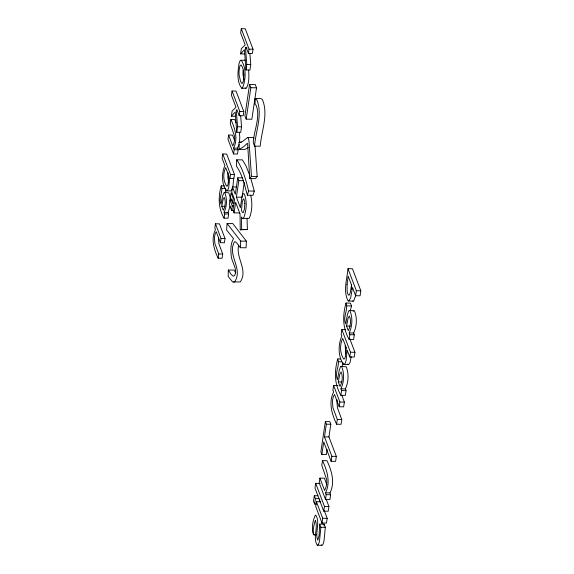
<?xml version="1.0" encoding="UTF-8"?>
<svg xmlns="http://www.w3.org/2000/svg" width="574" height="574" viewBox="0 0 574 574"><rect width="100%" height="100%" fill="white"/><g stroke="black" fill="none" stroke-linecap="round" stroke-linejoin="round"><path stroke-width="0.86" d="M255.2 98.513L255.086 104.655L256.104 105.186C260.775 116.981 253.938 130.276 253.242 142.395L254.519 146.119L260.209 146.198C261.421 131.001 268.725 114.212 262.318 99.41L260.883 98.592L255.2 98.513L256.628 99.331C263.043 114.133 255.739 130.915 254.519 146.119M235.792 272.915L234.005 270.11L228.316 270.031L228.165 276.431L232.535 281.891L240.298 281.97C248.355 269.873 235.39 257.633 238.684 245.206M250.02 176.017L246.088 166.101L242.429 159.881L236.746 159.802L236.445 166.159C242.458 174.769 244.639 185.251 247.337 195.21L253.026 195.289L254.282 191.085L250.816 178.449M351.539 284.532L351.41 289.16M317.257 545.235L322.201 545.3L322.667 544.826A12.506 2.877 -89.2 0 0 324.03 540.651L325.315 527.319L324.131 524.198L319.661 524.134L320.844 527.262L319.56 540.593A12.506 2.877 -89.2 0 1 318.197 544.762L317.257 545.235C312.6 537.752 318.376 528.152 315.377 520.353C314.387 522.763 310.62 537.171 316.181 534.939M240.37 247.717L240.714 241.102L227.089 223.487L232.771 223.566L246.397 241.18L246.052 247.796L240.37 247.717L237.213 243.519L235.369 241.719L234.501 241.833C226.823 254.834 243.563 268.797 234.615 281.891L233.604 282.157M345.161 345.806L345.756 353.706M218.4 238.016L218.852 243.613L222.719 254.038L222.095 258.264L218.127 258.207C214.002 249.625 210.73 238.655 215.458 229.629L214.841 228L215.465 223.774L219.433 223.831L225.015 238.526L224.391 242.752L220.423 242.694L216.254 231.724L215.286 233.711A8.352 1.923 -89.2 0 0 214.432 237.959L214.884 243.555L218.751 253.981L218.127 258.207M227.089 223.487L226.594 230.059L233.518 238.633C230.174 244.172 230.691 251.24 231.415 257.432C232.649 263.351 237.693 269.558 234.558 275.728L233.08 276.137L230.999 274.236L228.316 270.031M351.188 356.719L350.075 362.424L348.813 364.411L343.618 364.497C337.935 356.777 338.021 344.737 341.824 336.077L341.171 334.348L341.874 329.584L345.448 329.634M228.022 172.702L227.778 177.086L228.789 182.503M239.423 142.589L239.803 137.416L239.344 132.25M233.898 178.485L234.486 174.525L226.708 154.054L222.741 153.997L222.109 158.23L224.893 165.542C221.485 173.255 221.471 183.996 226.515 190.877L230.483 190.934L231.731 190.181L233.073 185.524L233.596 178.069L233.898 178.485L229.93 178.428L229.629 178.012L228.732 187.483L227.763 190.123L226.515 190.877M240.649 115.539L241.539 126.804L240.721 132.357L236.753 132.3L237.571 126.746L236.266 110.28L236.868 109.562L239.207 115.711L243.175 115.761L243.799 111.535L236.022 91.072L232.054 91.015L231.43 95.241L235.979 107.223L232.154 110.947L231.372 116.213L235.347 116.264M249.862 53.224L250.759 64.489L249.934 70.042L245.966 69.985L246.791 64.431L245.478 47.965L246.088 47.255L248.42 53.396L252.388 53.454L253.019 49.228L245.242 28.757L241.274 28.7L240.642 32.926L245.198 44.908L241.367 48.639L240.592 53.899L244.56 53.956M234.644 140.587L232.556 135.105L228.588 135.048L227.964 139.274L233.546 153.968L237.514 154.026L238.138 149.8L237.521 148.164L239.071 144.512M236.058 122.771L234.852 119.593L230.884 119.535L230.26 123.762L234.565 136.232A3.767 0.868 -89.2 0 1 234.587 139.74L234.113 142.747L232.757 146.018L228.588 135.048M224.42 185.876L221.241 185.833C223.602 191.616 218.12 198.224 221.004 204.272L222.554 196.014L224.24 192.405L228.782 192.821L229.98 196.437L230.346 201.237M220.423 242.694L221.047 238.468L215.465 223.774M230.009 206.245L228.05 212.437L228.646 214.002L228.022 218.206L224.054 218.149L224.678 213.944L224.082 212.38C226.902 206.446 227.311 198.877 224.814 192.764L224.24 192.405M229.93 178.428L230.511 174.467L222.741 153.997M233.546 153.968L234.17 149.742L233.553 148.114C238.282 139.095 235.003 128.117 230.884 119.535M239.207 115.711L239.832 111.485L232.054 91.015M248.42 53.396L249.044 49.17L241.274 28.7M232.434 200.061L230.002 200.025L229.356 204.401L231.587 210.285L233.209 210.306M236.56 186.973L232.499 186.916L231.738 192.068L234.544 199.451L232.979 210.012L234.07 212.875L239.753 212.954M249.568 84.407L244.919 115.833L246.181 119.148L251.864 119.227L256.513 87.8L255.251 84.486L249.568 84.407L250.831 87.722L246.181 119.148M231.587 210.285L232.233 205.901L230.002 200.025M232.657 203.067L233.302 198.69L231.071 192.814L230.418 197.191L232.657 203.067L234.278 203.096M242.615 177.883L237.744 177.811L235.304 194.299L232.499 186.916M234.07 212.875L235.627 202.313L240.04 213.923L240.233 229.822L247.408 229.521L247.042 218.644M240.233 229.822L241.719 229.442L241.338 216.979L242.529 218.414L243.577 218.228C246.425 210.737 247.473 201.302 244.187 193.797L243.254 193.768L242.142 195.662L240.398 207.716L236.388 197.162L238.827 180.681L237.744 177.811M242.206 196.373L244.259 182.496M320.17 483.416L315.693 483.351L314.99 488.115L323.75 511.161L328.22 511.226L328.924 506.469L326.111 499.057M317.888 495.764L314.315 495.714L313.512 501.131L314.609 504.022L316.396 504.051M321.863 454.522L323.736 441.865L331.119 461.317L335.589 461.381L336.335 456.366L328.945 436.914L330.818 424.258L329.828 421.653L325.358 421.589L320.873 451.917L321.863 454.522L326.333 454.586L327.08 449.521M348.748 301.099L350.657 297.841L352.493 287.509L355.615 295.732L360.085 295.797L360.824 290.781L352.443 268.725L347.973 268.661C347.098 279.043 342.865 291.147 348.145 300.955L353.218 301.163L353.799 300.783L355.729 295.359M331.119 461.317L331.865 456.308L324.475 436.857L326.348 424.193L325.358 421.589M314.609 504.022L315.413 498.605L314.315 495.714M320.888 501.769L316.418 501.705L315.707 506.462L322 523.014L326.47 523.072L327.173 518.315L324.339 510.867M319.905 478.113L319.201 482.87L325.487 499.416L329.957 499.48L330.66 494.723L329.964 492.887C335.288 482.727 331.6 470.364 326.958 460.707L322.488 460.642L321.784 465.399L326.635 479.441A4.24 0.976 -89.2 0 1 326.663 483.394L326.118 486.781L324.597 490.469L319.905 478.113L324.375 478.171L326.879 484.765M338.079 385.52L333.609 385.455L332.906 390.212L333.602 392.056C328.278 402.216 331.959 414.571 336.608 424.229L341.078 424.294L341.781 419.537L337.426 407.798L336.909 401.499A9.406 2.167 -89.2 0 1 337.125 399.813M337.72 358.929C340.375 365.444 334.197 372.885 337.447 379.701L339.198 370.395L340.447 366.851L341.092 366.334L346.208 366.8C349.021 373.688 348.562 382.212 345.383 388.885L346.05 390.65L345.354 395.386L340.884 395.321C334.212 383.784 334.298 371.4 337.72 358.929L340.404 358.965M345.986 303.058C348.64 309.573 342.463 317.013 345.713 323.829L347.457 314.523L348.712 310.979L349.358 310.462L354.474 310.929C357.286 317.817 356.827 326.341 353.649 333.013L354.316 334.778L353.62 339.514L349.15 339.449C342.477 327.912 342.563 315.535 345.986 303.058L350.456 303.122L351.532 305.949L350.513 309.845M319.424 501.762L319.768 499.445M319.661 524.134L319.065 535.865L317.745 540.227C314.688 532.378 320.479 522.706 315.808 515.172L315.348 515.215C312.399 520.991 311.596 528.776 313.497 534.896M322 523.014L322.703 518.25L316.418 501.705M323.75 511.161L324.454 506.404L315.693 483.351M325.487 499.416L326.19 494.659L325.494 492.822C330.818 482.669 327.13 470.3 322.488 460.642M336.608 424.229L337.311 419.472L332.949 407.734L332.439 401.434A9.406 2.167 -89.2 0 1 333.401 396.648L334.498 394.41L339.191 406.765L343.661 406.83L344.364 402.065L341.853 395.45M339.191 406.765L339.894 402.008L333.609 385.455M340.884 395.321L341.58 390.585L340.913 388.828C344.091 382.148 344.551 373.624 341.738 366.736L341.092 366.334M349.15 339.449L349.846 334.714L349.179 332.956C352.357 326.276 352.816 317.752 350.004 310.864L349.358 310.462M355.615 295.732L356.354 290.717L347.973 268.661M324.131 524.198L324.109 525.82M349.724 338.545L354.947 352.3L354.244 357.057L349.774 356.999L350.477 352.235L341.874 329.584M221.751 206.245L223.092 199.322L224.269 197.384C226.063 201.409 225.302 206.482 223.3 210.328L221.751 206.245L224.929 206.296M346.553 326.046L348.066 318.247L349.387 316.066C351.41 320.601 350.556 326.319 348.296 330.646L346.553 326.046L350.133 326.097M338.294 381.918L339.801 374.119L341.121 371.938C343.144 376.472 342.291 382.191 340.038 386.51L338.294 381.918L341.867 381.968M221.241 185.833C218.199 196.573 218.163 208.247 224.054 218.149M225.266 191.859L225.912 189.449M342.248 365.717L343.03 362.818M247.337 195.21L248.599 191.006C245.981 180.179 243.032 169.158 236.746 159.802M255.028 145.853L257.159 176.476L255.408 178.657L249.719 178.571L251.477 176.39L249.023 141.484L248.377 138.176L247.616 137.523L242.673 141.405L238.992 142.46L239.164 149.355L244.854 149.434L248.363 147.425M240.592 53.899L244.452 49.723L245.966 69.985M231.372 116.213L235.232 112.038L236.753 132.3M353.182 311.043L353.828 310.52M239.164 149.355L243.383 146.944L247.207 143.414L247.638 143.737L249.719 178.571M244.467 60.406L245.091 60.177L240.499 60.349A11.595 2.669 -89.2 0 0 238.92 64.18C237.837 72.001 236.596 81.831 241.819 88.31L246.411 88.145C249.403 82.771 248.965 76.048 248.65 70.071M241.819 88.31L242.436 88.087C245.916 79.657 246.555 67.732 241.123 60.119M343.618 364.497L345.017 363.622L346.115 360.572L347.141 350.061L349.774 356.999M245.478 47.965L247.071 47.994M249.044 49.17L253.019 49.228M246.791 64.431L250.759 64.489M250.831 87.722L256.513 87.8M239.832 111.485L243.799 111.535M237.571 126.746L241.539 126.804M247.616 137.523L253.306 137.602L254.06 138.255M238.992 142.46L241.432 142.495M233.553 148.114L237.521 148.164M234.17 149.742L238.138 149.8M230.511 174.467L234.486 174.525M251.477 176.39L257.159 176.476M238.827 180.681L243.699 180.745M222.203 188.344L225.374 188.387M248.599 191.006L254.282 191.085M236.388 197.162L242.077 197.241M232.233 205.901L233.862 205.93M224.082 212.38L228.05 212.437M224.678 213.944L228.646 214.002M242.529 218.414L249.26 218.307C252.237 211.225 252.495 202.766 250.716 195.296M241.719 229.442L247.408 229.521M221.047 238.468L225.015 238.526M240.714 241.102L246.397 241.18M218.751 253.981L222.719 254.038M356.354 290.717L360.824 290.781M347.062 305.885L351.532 305.949M349.179 332.956L353.649 333.013M349.846 334.714L354.316 334.778M350.477 352.235L354.947 352.3M338.796 361.756L341.48 361.792M340.913 388.828L345.383 388.885M341.58 390.585L346.05 390.65M339.894 402.008L344.364 402.065M337.311 419.472L341.781 419.537M326.348 424.193L330.818 424.258M324.475 436.857L328.945 436.914M331.865 456.308L336.335 456.366M325.494 492.822L329.964 492.887M326.19 494.659L330.66 494.723M315.413 498.605L318.986 498.655M324.454 506.404L328.924 506.469M322.703 518.25L327.173 518.315M320.844 527.262L325.315 527.319M313.533 534.645L316.217 534.681M352.615 301.013L353.218 301.163M245.141 87.994L245.787 88.367M347.349 364.074L348.088 364.562M321.275 544.855L321.727 545.3M243.986 79.642L243.075 75.094A6.587 1.514 -89.2 0 1 243.103 70.279M322.043 522.247L322.086 523.703M243.9 74.936L243.34 81.293L242.321 83.481L241.46 83.072L240.456 81.056L239.107 75.036A6.587 1.514 -89.2 0 1 239.136 70.222L239.889 66.01L241.023 64.891C243.24 67.646 243.706 71.477 243.9 74.936M244.825 203.619L244.388 209.266L243.204 212.681L242.415 212.323L241.489 210.579L242.285 201.948L243.161 199.243L243.749 198.913L244.682 201.359L244.825 203.619M347.069 284.474L347.127 291.312L347.779 293.967L348.942 295.395L350.197 293.041L351.539 285.005L348.188 276.187L347.069 284.474M228.883 176.039L228.122 183.881A6.852 1.579 -89.2 0 1 227.117 186.17L226.708 186.213C223.056 180.997 222.891 173.312 225.682 167.622L228.883 176.039M346.28 347.794L345.404 356.612L344.68 358.693L343.783 359.145C339.808 353.261 339.578 344.795 342.714 338.416L346.28 347.794"/></g></svg>
